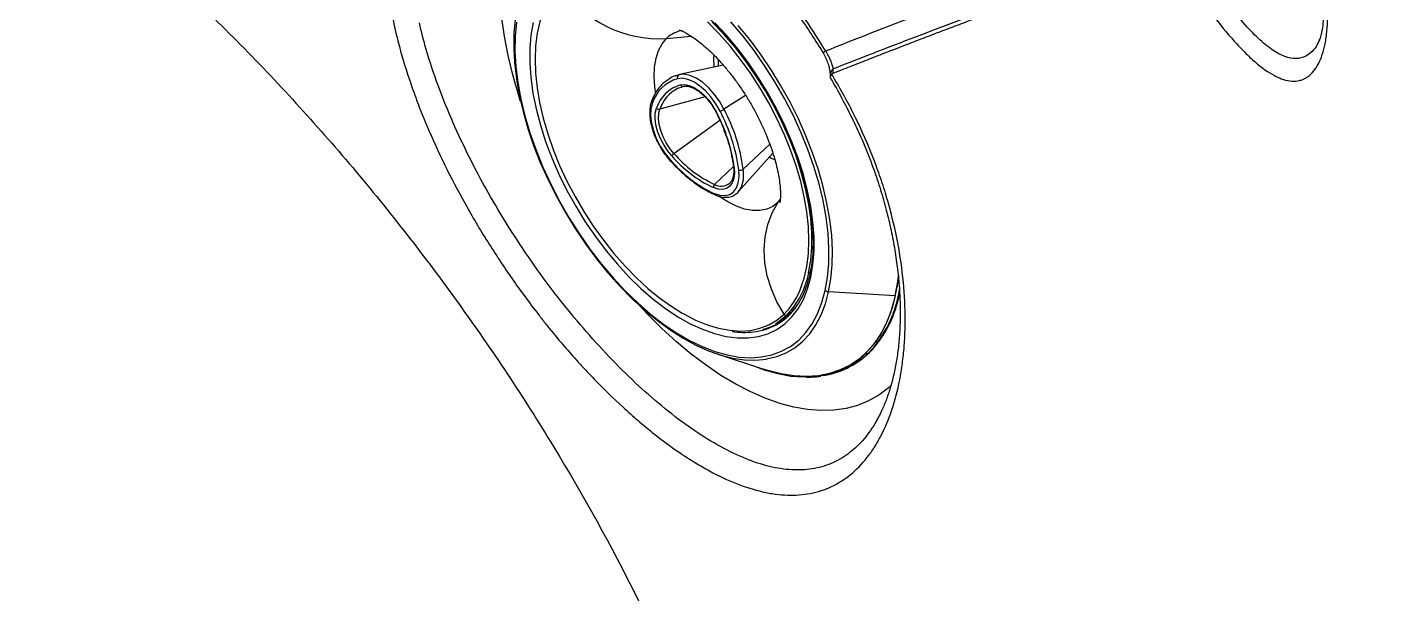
# Model space of a CAD drawing. Extents: x 398 to 508, y 623 to 782.
# Drawn here: x 488.66 to 501.19, y 711.93 to 717.1 of the extents above; entities that cross this region are included whole.
import ezdxf

# ---------------------------------------------------------------- set-up
doc = ezdxf.new("R2010")
doc.units = 0
doc.header["$MEASUREMENT"] = 0
doc.layers.add('GEOMETRY', color=2, linetype='Continuous', lineweight=25)

msp = doc.modelspace()

# ---------------------------------------------------------------- linework, layer by layer
at = {"layer": 'GEOMETRY'}
for p, q in [((494.509, 717.002), (494.733, 717.024)), ((494.65, 716.674), (494.623, 716.669)), ((495.027, 716.758), (494.627, 716.671)), ((494.862, 716.467), (494.447, 716.356)), ((495.232, 716.481), (495.034, 716.355)), ((494.576, 715.95), (494.996, 716.254)), ((495.165, 715.599), (495.482, 715.952)), ((495.454, 716.036), (495.21, 715.807)), ((495.12, 715.83), (494.948, 715.667)), ((495.091, 715.684), (495.087, 715.68)), ((495.53, 715.504), (495.548, 715.53)), ((495.53, 715.504), (495.551, 715.526)), ((495.808, 714.86), (495.822, 714.868)), ((496.601, 714.65), (495.991, 714.686)), ((495.504, 714.394), (495.541, 714.415)), ((494.973, 714.118), (495.396, 713.978)), ((496.329, 714.124), (496.329, 714.121)), ((496.365, 714.13), (496.355, 714.124)), ((496.211, 714.015), (496.221, 714.02)), ((496.437, 713.521), (496.431, 713.509))]:
    msp.add_line(p, q, dxfattribs=at)
at = {"layer": 'GEOMETRY', "flags": 128}
for points in [[(493.174, 716.427), (493.154, 716.49), (493.103, 716.669), (493.06, 716.845), (493.027, 717.019), (493.003, 717.189), (492.988, 717.355), (492.982, 717.515), (492.986, 717.669), (492.999, 717.816), (493.022, 717.955), (493.054, 718.086), (493.095, 718.208), (493.145, 718.321), (493.204, 718.424), (493.271, 718.516), (493.346, 718.597), (493.428, 718.667), (493.518, 718.725), (493.615, 718.772), (493.682, 718.795)], [(493.533, 717.487), (493.474, 717.42), (493.424, 717.342), (493.382, 717.255), (493.349, 717.157), (493.325, 717.051), (493.311, 716.936), (493.306, 716.814), (493.31, 716.692)], [(493.125, 717.176), (493.113, 717.05), (493.111, 716.917), (493.119, 716.778), (493.135, 716.633), (493.161, 716.485), (493.197, 716.333), (493.241, 716.18), (493.293, 716.024), (493.354, 715.869), (493.423, 715.715), (493.499, 715.562), (493.583, 715.412), (493.672, 715.266), (493.768, 715.124), (493.868, 714.988), (493.973, 714.859), (494.082, 714.737), (494.195, 714.623), (494.309, 714.518), (494.425, 714.423), (494.543, 714.337), (494.66, 714.263), (494.777, 714.199), (494.892, 714.147), (495.005, 714.108), (495.116, 714.08), (495.223, 714.065), (495.326, 714.062), (495.42, 714.071)], [(493.135, 717.15), (493.123, 717.022), (493.122, 716.887), (493.13, 716.745), (493.148, 716.599), (493.176, 716.448), (493.213, 716.294), (493.259, 716.139), (493.315, 715.982), (493.378, 715.825), (493.45, 715.669), (493.529, 715.515), (493.616, 715.364), (493.709, 715.218), (493.807, 715.077), (493.911, 714.942), (494.019, 714.814), (494.131, 714.695), (494.246, 714.584), (494.362, 714.482), (494.481, 714.391), (494.599, 714.311), (494.718, 714.242), (494.835, 714.185), (494.951, 714.141), (495.063, 714.109), (495.173, 714.089), (495.278, 714.083), (495.378, 714.09), (495.473, 714.109), (495.561, 714.142), (495.643, 714.187), (495.717, 714.244), (495.783, 714.313), (495.841, 714.394), (495.89, 714.485), (495.93, 714.587), (495.96, 714.698)], [(493.288, 717.148), (493.268, 717.033), (493.258, 716.91), (493.258, 716.78), (493.268, 716.644), (493.287, 716.503), (493.317, 716.358), (493.355, 716.21), (493.403, 716.061), (493.46, 715.911), (493.525, 715.761), (493.598, 715.613), (493.678, 715.468), (493.765, 715.327), (493.858, 715.191), (493.956, 715.06), (494.059, 714.937), (494.165, 714.822), (494.275, 714.716), (494.387, 714.619), (494.5, 714.533), (494.613, 714.458), (494.726, 714.394), (494.838, 714.343), (494.948, 714.304), (495.055, 714.277), (495.158, 714.264), (495.256, 714.264), (495.349, 714.277), (495.436, 714.303), (495.516, 714.342), (495.589, 714.393), (495.655, 714.456), (495.712, 714.531), (495.76, 714.617), (495.799, 714.714), (495.828, 714.82)], [(495.741, 714.73), (495.768, 714.811), (495.791, 714.918), (495.806, 715.032), (495.811, 715.154), (495.806, 715.282), (495.792, 715.416), (495.768, 715.554), (495.736, 715.695), (495.694, 715.838), (495.643, 715.983), (495.585, 716.127), (495.518, 716.27), (495.445, 716.412), (495.364, 716.549), (495.278, 716.683), (495.186, 716.811), (495.089, 716.933), (494.988, 717.048), (494.884, 717.155)], [(495.808, 714.86), (495.828, 714.973), (495.838, 715.095), (495.837, 715.224), (495.827, 715.359), (495.807, 715.498), (495.777, 715.642), (495.738, 715.789), (495.69, 715.937), (495.632, 716.085), (495.567, 716.233), (495.494, 716.379), (495.413, 716.522), (495.326, 716.66), (495.233, 716.794), (495.135, 716.921), (495.032, 717.041), (494.926, 717.152)], [(495.828, 714.82), (495.848, 714.935), (495.858, 715.058), (495.858, 715.188), (495.848, 715.324), (495.829, 715.465), (495.799, 715.61), (495.761, 715.758), (495.713, 715.907), (495.656, 716.058), (495.591, 716.207), (495.518, 716.355), (495.438, 716.5), (495.351, 716.641), (495.258, 716.778), (495.16, 716.908), (495.057, 717.031), (494.951, 717.146)], [(495.96, 714.698), (495.981, 714.818), (495.993, 714.946), (495.994, 715.082), (495.986, 715.223), (495.968, 715.369), (495.94, 715.52), (495.903, 715.674), (495.857, 715.83), (495.801, 715.987), (495.738, 716.144), (495.666, 716.3), (495.587, 716.453), (495.5, 716.604), (495.408, 716.75), (495.309, 716.891), (495.205, 717.026), (495.097, 717.154)], [(495.991, 714.686), (496.012, 714.804), (496.024, 714.931), (496.026, 715.064), (496.019, 715.203), (496.002, 715.347), (495.976, 715.496), (495.941, 715.647), (495.897, 715.801), (495.844, 715.956), (495.783, 716.111), (495.714, 716.266), (495.638, 716.419), (495.555, 716.568), (495.465, 716.715), (495.37, 716.856), (495.269, 716.992), (495.164, 717.121)], [(494.408, 716.513), (494.402, 716.56), (494.395, 716.654), (494.399, 716.741), (494.413, 716.821), (494.436, 716.892), (494.468, 716.952), (494.509, 717.002)], [(494.98, 716.802), (494.98, 716.793), (494.98, 716.748)], [(493.31, 716.692), (493.31, 716.686), (493.325, 716.552), (493.348, 716.415), (493.381, 716.273), (493.423, 716.13), (493.473, 715.986), (493.531, 715.841), (493.598, 715.698), (493.672, 715.557), (493.752, 715.419), (493.839, 715.285), (493.931, 715.157), (494.028, 715.035), (494.129, 714.92), (494.233, 714.814), (494.339, 714.716), (494.448, 714.628), (494.557, 714.55), (494.651, 714.492)], [(495.034, 716.355), (494.993, 716.428), (494.945, 716.494), (494.892, 716.553), (494.836, 716.602), (494.779, 716.639), (494.723, 716.663), (494.67, 716.674), (494.65, 716.674)], [(494.998, 716.337), (494.959, 716.405), (494.914, 716.468), (494.864, 716.524), (494.811, 716.57), (494.757, 716.605), (494.704, 716.628), (494.655, 716.638), (494.61, 716.634)], [(494.613, 716.547), (494.625, 716.552), (494.661, 716.564)], [(494.636, 716.578), (494.675, 716.581), (494.717, 716.573), (494.762, 716.553), (494.807, 716.524), (494.852, 716.485), (494.894, 716.437), (494.933, 716.384), (494.966, 716.326)], [(494.376, 716.407), (494.364, 716.355), (494.362, 716.295), (494.37, 716.229), (494.388, 716.159), (494.415, 716.088), (494.45, 716.018), (494.493, 715.953), (494.541, 715.893)], [(494.556, 715.928), (494.516, 715.979), (494.48, 716.035), (494.45, 716.094), (494.427, 716.154), (494.411, 716.213), (494.405, 716.269), (494.406, 716.32), (494.417, 716.364)], [(494.576, 715.95), (494.539, 715.997), (494.505, 716.049), (494.477, 716.104), (494.456, 716.16), (494.442, 716.215), (494.435, 716.267), (494.437, 716.315), (494.447, 716.356)], [(494.966, 716.326), (494.964, 716.326), (494.963, 716.325), (494.962, 716.325), (494.962, 716.326)], [(495.127, 715.822), (495.13, 715.769), (495.124, 715.721), (495.109, 715.681), (495.086, 715.651), (495.057, 715.631), (495.021, 715.622), (494.981, 715.624), (494.937, 715.638)], [(494.946, 715.584), (494.997, 715.568), (495.045, 715.565), (495.087, 715.576), (495.121, 715.599), (495.148, 715.635), (495.165, 715.682), (495.172, 715.738), (495.17, 715.802)], [(495.499, 715.891), (495.462, 715.909), (495.45, 715.916)], [(495.53, 715.504), (495.482, 715.466), (495.425, 715.441), (495.363, 715.428), (495.295, 715.429), (495.222, 715.442), (495.147, 715.469), (495.069, 715.507), (494.991, 715.558), (494.99, 715.558)], [(495.165, 715.599), (495.187, 715.631), (495.189, 715.635)], [(495.583, 714.482), (495.518, 714.594), (495.467, 714.711), (495.43, 714.831), (495.408, 714.952), (495.402, 715.072), (495.411, 715.189), (495.436, 715.302), (495.476, 715.407), (495.53, 715.504)], [(496.329, 714.121), (496.399, 714.199), (496.461, 714.287), (496.515, 714.387), (496.559, 714.497), (496.594, 714.616), (496.62, 714.744), (496.631, 714.833)], [(496.601, 714.65), (496.624, 714.78), (496.631, 714.833)], [(495.42, 714.071), (495.423, 714.072), (495.516, 714.094), (495.602, 714.128), (495.681, 714.175), (495.753, 714.233), (495.818, 714.303), (495.874, 714.384), (495.922, 714.475), (495.961, 714.576), (495.991, 714.686)], [(496.565, 713.829), (496.536, 713.804), (496.45, 713.74), (496.356, 713.688), (496.256, 713.647), (496.15, 713.619), (496.038, 713.604), (495.921, 713.601), (495.799, 713.61), (495.673, 713.632), (495.544, 713.666), (495.412, 713.712), (495.278, 713.771), (495.143, 713.84), (495.006, 713.922), (494.87, 714.014), (494.734, 714.116), (494.599, 714.229), (494.465, 714.351), (494.334, 714.482), (494.26, 714.562)], [(496.601, 714.65), (496.568, 714.529), (496.526, 714.417), (496.475, 714.315), (496.416, 714.223), (496.348, 714.143), (496.272, 714.074), (496.188, 714.016), (496.097, 713.971), (496, 713.939), (495.897, 713.919), (495.788, 713.911), (495.674, 713.917), (495.556, 713.935), (495.434, 713.966), (495.396, 713.978)], [(494.651, 714.492), (494.666, 714.483), (494.774, 714.428), (494.881, 714.384), (494.985, 714.353), (495.086, 714.334), (495.183, 714.327), (495.275, 714.333), (495.362, 714.352), (495.443, 714.383), (495.517, 714.426), (495.583, 714.482)], [(495.504, 714.394), (495.54, 714.417), (495.609, 714.474)], [(495.289, 714.014), (495.402, 713.972), (495.525, 713.938), (495.644, 713.916), (495.759, 713.908), (495.869, 713.912), (495.974, 713.929), (496.073, 713.958), (496.166, 714), (496.251, 714.054), (496.329, 714.121)], [(496.221, 714.02), (496.286, 714.064), (496.365, 714.13)]]:
    msp.add_lwpolyline(points, dxfattribs=at)
at = {"layer": 'GEOMETRY'}
for centre, radius, start, end in [((494.446, 718.099), 1.1, 213.8702, 273.2673), ((494.696, 716.809), 0.269, 99.4751, 134.1532), ((495.574, 716.795), 0.635, 175.1129, 185.02), ((496.047, 716.74), 0.168, 119.4167, 129.3447), ((494.631, 716.646), 0.0247, 109.6267, 210.6272), ((496.097, 716.658), 0.0925, 133.5453, 178.8774), ((494.701, 716.307), 0.339, 105.5228, 162.8148), ((494.722, 716.27), 0.319, 105.5228, 162.8148), ((494.75, 716.26), 0.317, 115.5184, 162.5614), ((494.658, 716.586), 0.0227, 201.6756, 278.3336), ((494.389, 716.421), 0.0189, 162.5209, 227.9356), ((494.44, 716.386), 0.0315, 224.011, 283.2889), ((493.598, 715.611), 1.544, 7.8752, 27.6059), ((494.919, 716.542), 0.219, 291.23, 301.8128), ((493.544, 715.577), 1.641, 7.8752, 27.6059), ((493.546, 715.577), 1.68, 7.8752, 27.6059), ((494.613, 715.897), 0.0645, 124.4068, 151.0587), ((495.428, 716.676), 1.148, 220.6182, 244.7006), ((495.426, 716.679), 1.119, 220.6182, 244.7006), ((494.545, 715.89), 0.00577, 143.8641, 209.5816), ((495.467, 716.687), 1.22, 220.6182, 244.7006), ((495.131, 715.832), 0.0103, 190.7885, 250.7352), ((495.185, 715.839), 0.0405, 247.7486, 307.857), ((494.906, 715.756), 0.308, 336.677, 9.5055), ((494.972, 715.642), 0.0349, 133.7678, 186.6746), ((495.008, 715.772), 0.121, 239.7966, 310.4294), ((494.961, 715.585), 0.0155, 184.542, 243.3746), ((495.062, 715.001), 0.76, 316.0553, 349.2932), ((495.845, 714.841), 0.027, 170.8364, 231.1624), ((495.091, 714.968), 0.692, 315.3168, 339.9034), ((495.994, 714.737), 0.0508, 228.7568, 267.1562), ((495.569, 714.868), 1.082, 316.5655, 351.5176), ((495.59, 714.867), 1.069, 316.4568, 350.0382), ((495.26, 714.893), 0.554, 300.3853, 320.9498), ((495.243, 714.874), 0.558, 276.1934, 321.5434), ((495.601, 714.492), 0.0199, 209.9995, 294.7911), ((495.221, 715.051), 0.736, 261.2992, 276.3546), ((495.269, 714.885), 0.554, 282.3894, 298.6863), ((495.832, 714.664), 0.751, 277.6802, 314.0929), ((496.337, 714.156), 0.0359, 257.1478, 299.075)]:
    msp.add_arc(centre, radius, start, end, dxfattribs=at)
for points, knots in [([(480.309, 722.399), (480.403, 722.384), (480.742, 722.326), (481.141, 722.248), (481.508, 722.165), (481.66, 722.129), (481.782, 722.099), (481.904, 722.069), (482.238, 721.982), (482.782, 721.825), (483.501, 721.581), (484.447, 721.214), (485.605, 720.675), (486.722, 720.036), (487.586, 719.471), (488.219, 719.022), (488.837, 718.548), (489.638, 717.885), (490.593, 716.994), (491.477, 716.028), (492.137, 715.213), (492.609, 714.584), (493.057, 713.937), (493.621, 713.052), (494.256, 711.906), (494.894, 710.475), (495.272, 709.369), (495.481, 708.623), (495.552, 708.341), (495.597, 708.153), (495.619, 708.059), (495.641, 707.965), (495.668, 707.84), (495.702, 707.682), (495.77, 707.34), (495.818, 707.06), (495.851, 706.843)], [0.0193634, 0.0193634, 0.0193634, 0.0193634, 0.03125, 0.0625, 0.0703125, 0.078125, 0.0820312, 0.0859375, 0.09375, 0.125, 0.15625, 0.1875, 0.25, 0.3125, 0.34375, 0.375, 0.40625, 0.4375, 0.5, 0.5625, 0.59375, 0.625, 0.65625, 0.6875, 0.75, 0.8125, 0.875, 0.890625, 0.90625, 0.9101562, 0.9140625, 0.9179688, 0.921875, 0.9296875, 0.9375, 0.9643423, 0.9643423, 0.9643423, 0.9643423]), ([(495.964, 716.886), (495.848, 717.08), (495.721, 717.263), (495.517, 717.522), (495.447, 717.606), (495.339, 717.728), (495.302, 717.768), (495.227, 717.847), (495.19, 717.885), (495.076, 717.998), (495, 718.069), (494.845, 718.204), (494.766, 718.268), (494.608, 718.388), (494.528, 718.444), (494.428, 718.51), (494.407, 718.522), (494.367, 718.547), (494.347, 718.56), (494.287, 718.595), (494.247, 718.618), (494.128, 718.683), (494.05, 718.721), (493.894, 718.789), (493.817, 718.818), (493.703, 718.856), (493.665, 718.867), (493.59, 718.887), (493.553, 718.895), (493.444, 718.918), (493.373, 718.928), (493.237, 718.938), (493.171, 718.938), (493.076, 718.931), (493.045, 718.927), (492.984, 718.917), (492.955, 718.911), (492.868, 718.889), (492.813, 718.869), (492.736, 718.833), (492.712, 718.819), (492.676, 718.797), (492.664, 718.79), (492.647, 718.778), (492.639, 718.772), (492.629, 718.765), (492.625, 718.761), (492.622, 718.759), (492.62, 718.758), (492.619, 718.757)], [0, 0, 0, 0, 0.125, 0.125, 0.1875, 0.1875, 0.21875, 0.21875, 0.25, 0.25, 0.3125, 0.3125, 0.375, 0.375, 0.4375, 0.4375, 0.453125, 0.453125, 0.46875, 0.46875, 0.5, 0.5, 0.5625, 0.5625, 0.625, 0.625, 0.65625, 0.65625, 0.6875, 0.6875, 0.75, 0.75, 0.8125, 0.8125, 0.84375, 0.84375, 0.875, 0.875, 0.9375, 0.9375, 0.96875, 0.96875, 0.984375, 0.984375, 0.992188, 0.996094, 0.998047, 0.998047, 1, 1, 1, 1]), ([(499.098, 717.812), (499.114, 717.786), (499.13, 717.76), (499.163, 717.708), (499.18, 717.682), (499.23, 717.604), (499.263, 717.554), (499.363, 717.406), (499.43, 717.312), (499.567, 717.133), (499.633, 717.052), (499.732, 716.942), (499.764, 716.908), (499.812, 716.859), (499.829, 716.844), (499.86, 716.814), (499.876, 716.8), (499.953, 716.734), (500.012, 716.692), (500.083, 716.655), (500.097, 716.648), (500.124, 716.636), (500.137, 716.631), (500.177, 716.619), (500.202, 716.614), (500.251, 716.611), (500.274, 716.612), (500.307, 716.62), (500.318, 716.623), (500.339, 716.632), (500.359, 716.642), (500.378, 716.655), (500.397, 716.671), (500.405, 716.679), (500.431, 716.706), (500.446, 716.728), (500.488, 716.8), (500.51, 716.859), (500.53, 716.946), (500.534, 716.964), (500.54, 717.001), (500.543, 717.02), (500.55, 717.079), (500.552, 717.121), (500.555, 717.207), (500.554, 717.252), (500.55, 717.322), (500.548, 717.346), (500.544, 717.395), (500.541, 717.42), (500.525, 717.544), (500.505, 717.647), (500.47, 717.781), (500.462, 717.808), (500.446, 717.863), (500.437, 717.89), (500.41, 717.972), (500.39, 718.027), (500.346, 718.136), (500.322, 718.191), (500.282, 718.272), (500.269, 718.299), (500.241, 718.354), (500.226, 718.381), (500.151, 718.515), (500.085, 718.618), (499.995, 718.741), (499.977, 718.765), (499.94, 718.812), (499.92, 718.836), (499.862, 718.906), (499.823, 718.95), (499.782, 718.993)], [0, 0, 0, 0, 0.015625, 0.015625, 0.03125, 0.03125, 0.0625, 0.0625, 0.125, 0.125, 0.1875, 0.1875, 0.21875, 0.21875, 0.234375, 0.234375, 0.25, 0.25, 0.3125, 0.3125, 0.328125, 0.328125, 0.34375, 0.34375, 0.375, 0.375, 0.40625, 0.40625, 0.421875, 0.421875, 0.4375, 0.453125, 0.453125, 0.46875, 0.46875, 0.5, 0.5, 0.5625, 0.5625, 0.578125, 0.578125, 0.59375, 0.59375, 0.625, 0.625, 0.65625, 0.65625, 0.671875, 0.671875, 0.6875, 0.6875, 0.75, 0.75, 0.765625, 0.765625, 0.78125, 0.78125, 0.8125, 0.8125, 0.84375, 0.84375, 0.859375, 0.859375, 0.875, 0.875, 0.9375, 0.9375, 0.953125, 0.953125, 0.96875, 0.96875, 1, 1, 1, 1]), ([(499.798, 718.949), (499.798, 718.948), (499.828, 718.917), (499.885, 718.851), (499.968, 718.749), (500.046, 718.642), (500.12, 718.529), (500.19, 718.412), (500.254, 718.292), (500.311, 718.173), (500.36, 718.053), (500.402, 717.934), (500.438, 717.815), (500.468, 717.696), (500.491, 717.58), (500.507, 717.467), (500.516, 717.361), (500.519, 717.264), (500.516, 717.177), (500.508, 717.102), (500.496, 717.041), (500.482, 716.994), (500.47, 716.966), (500.465, 716.957), (500.464, 716.955)], [0, 0, 0, 0, 0.0008583, 0.0501619, 0.09842, 0.1471015, 0.1965083, 0.2462801, 0.2959592, 0.3450625, 0.3934943, 0.4421713, 0.4920119, 0.5428402, 0.5944135, 0.6463934, 0.6982987, 0.749569, 0.7997287, 0.8483477, 0.895087, 0.9397539, 0.9823806, 1, 1, 1, 1]), ([(493.355, 718.834), (493.37, 718.835), (493.416, 718.835), (493.502, 718.827), (493.612, 718.81), (493.729, 718.783), (493.85, 718.745), (493.975, 718.698), (494.105, 718.641), (494.237, 718.575), (494.371, 718.498), (494.506, 718.412), (494.643, 718.317), (494.78, 718.212), (494.918, 718.097), (495.056, 717.973), (495.191, 717.841), (495.324, 717.701), (495.452, 717.555), (495.575, 717.403), (495.694, 717.246), (495.807, 717.081), (495.889, 716.955), (495.932, 716.883), (495.94, 716.87)], [0, 0, 0, 0, 0.021728, 0.068735, 0.115669, 0.162657, 0.209795, 0.25712, 0.304623, 0.352268, 0.399973, 0.447414, 0.495254, 0.543759, 0.592795, 0.642206, 0.691818, 0.741428, 0.790808, 0.839796, 0.888749, 0.938386, 0.988044, 1, 1, 1, 1]), ([(496.033, 716.725), (496.308, 716.834), (496.579, 716.938), (497.109, 717.14), (497.369, 717.236), (497.752, 717.376), (497.879, 717.421), (498.129, 717.51), (498.253, 717.554), (498.622, 717.683), (498.862, 717.765), (499.099, 717.843)], [0, 0, 0, 0, 0.25, 0.25, 0.5, 0.5, 0.625, 0.625, 0.75, 0.75, 1, 1, 1, 1]), ([(496.033, 716.685), (496.059, 716.695), (496.112, 716.716), (496.19, 716.747), (496.268, 716.777), (496.346, 716.808), (496.423, 716.838), (496.5, 716.868), (496.578, 716.898), (496.655, 716.928), (496.731, 716.957), (496.808, 716.987), (496.884, 717.016), (496.96, 717.045), (497.036, 717.074), (497.112, 717.102), (497.187, 717.131), (497.327, 717.183), (497.539, 717.262), (497.831, 717.369), (498.147, 717.484), (498.467, 717.597), (498.772, 717.703), (498.975, 717.773), (499.076, 717.807), (499.087, 717.811)], [0, 0, 0, 0, 0.023853, 0.047731, 0.071633, 0.09556, 0.11951, 0.143485, 0.167482, 0.191502, 0.215545, 0.239609, 0.263695, 0.287802, 0.311929, 0.336075, 0.360241, 0.384426, 0.470704, 0.566574, 0.671994, 0.78691, 0.892508, 0.988154, 1, 1, 1, 1]), ([(500.479, 716.99), (500.474, 716.977), (500.456, 716.933), (500.408, 716.874), (500.336, 716.823), (500.242, 716.812), (500.136, 716.842), (500.017, 716.915), (499.886, 717.031), (499.747, 717.184), (499.602, 717.369), (499.457, 717.576), (499.353, 717.736), (499.298, 717.824), (499.291, 717.836)], [0, 0, 0, 0, 0.030318, 0.101805, 0.195483, 0.287325, 0.379172, 0.476927, 0.574719, 0.676504, 0.778326, 0.880782, 0.983251, 1, 1, 1, 1]), ([(493.861, 717.677), (493.871, 717.679), (493.909, 717.685), (493.98, 717.683), (494.072, 717.673), (494.167, 717.65), (494.266, 717.618), (494.367, 717.574), (494.469, 717.52), (494.572, 717.456), (494.675, 717.382), (494.778, 717.299), (494.88, 717.208), (494.979, 717.108), (495.076, 717), (495.17, 716.886), (495.26, 716.767), (495.345, 716.641), (495.425, 716.512), (495.5, 716.379), (495.568, 716.243), (495.63, 716.106), (495.685, 715.968), (495.732, 715.831), (495.772, 715.694), (495.804, 715.56), (495.827, 715.429), (495.843, 715.301), (495.849, 715.179), (495.848, 715.062), (495.839, 714.949), (495.825, 714.88), (495.818, 714.845)], [0, 0, 0, 0, 0.013116, 0.04757, 0.081801, 0.115868, 0.149836, 0.183752, 0.21765, 0.251548, 0.285456, 0.319381, 0.353325, 0.387287, 0.421267, 0.45526, 0.489265, 0.523279, 0.557297, 0.591318, 0.625337, 0.659352, 0.693358, 0.727353, 0.761334, 0.795297, 0.829239, 0.863159, 0.897054, 0.930926, 0.964781, 1, 1, 1, 1]), ([(497.227, 717.377), (497.023, 717.3), (496.816, 717.221), (496.395, 717.057), (496.181, 716.973), (495.964, 716.886)], [0, 0, 0, 0, 0.5, 0.5, 1, 1, 1, 1]), ([(491.999, 717.213), (492.02, 717.106), (492.046, 716.997), (492.107, 716.775), (492.143, 716.662), (492.204, 716.49), (492.225, 716.432), (492.259, 716.344), (492.271, 716.315), (492.295, 716.256), (492.307, 716.226), (492.37, 716.08), (492.423, 715.962), (492.539, 715.727), (492.6, 715.61), (492.699, 715.434), (492.732, 715.375), (492.802, 715.257), (492.837, 715.199), (492.945, 715.027), (493.02, 714.914), (493.174, 714.693), (493.254, 714.585), (493.357, 714.452), (493.377, 714.426), (493.419, 714.373), (493.44, 714.347), (493.504, 714.27), (493.546, 714.219), (493.674, 714.071), (493.761, 713.977), (493.935, 713.797), (494.023, 713.711), (494.156, 713.589), (494.201, 713.549), (494.29, 713.473), (494.334, 713.436), (494.467, 713.33), (494.555, 713.265), (494.686, 713.177), (494.73, 713.149), (494.816, 713.096), (494.859, 713.072), (494.985, 713.003), (495.068, 712.964), (495.23, 712.901), (495.31, 712.876), (495.407, 712.853), (495.427, 712.849), (495.465, 712.842), (495.484, 712.839), (495.541, 712.832), (495.578, 712.829), (495.687, 712.825), (495.757, 712.83), (495.891, 712.856), (495.955, 712.876), (496.079, 712.934), (496.137, 712.971), (496.245, 713.059), (496.295, 713.111), (496.365, 713.199), (496.387, 713.23), (496.43, 713.297), (496.45, 713.332), (496.507, 713.442), (496.541, 713.522), (496.598, 713.693), (496.622, 713.784), (496.646, 713.905), (496.65, 713.93), (496.658, 713.98), (496.662, 714.005), (496.672, 714.082), (496.678, 714.134), (496.69, 714.293), (496.693, 714.402), (496.687, 714.628), (496.679, 714.744), (496.651, 714.982), (496.631, 715.102), (496.579, 715.345), (496.548, 715.466), (496.492, 715.65), (496.471, 715.711), (496.439, 715.803), (496.428, 715.834), (496.404, 715.896), (496.392, 715.927), (496.331, 716.08), (496.276, 716.201), (496.155, 716.44), (496.09, 716.558), (496.019, 716.675)], [0, 0, 0, 0, 0.03125, 0.03125, 0.0625, 0.0625, 0.078125, 0.078125, 0.085938, 0.085938, 0.09375, 0.09375, 0.125, 0.125, 0.15625, 0.15625, 0.171875, 0.171875, 0.1875, 0.1875, 0.21875, 0.21875, 0.25, 0.25, 0.257812, 0.257812, 0.265625, 0.265625, 0.28125, 0.28125, 0.3125, 0.3125, 0.34375, 0.34375, 0.359375, 0.359375, 0.375, 0.375, 0.40625, 0.40625, 0.421875, 0.421875, 0.4375, 0.4375, 0.46875, 0.46875, 0.5, 0.5, 0.507813, 0.507813, 0.515625, 0.515625, 0.53125, 0.53125, 0.5625, 0.5625, 0.59375, 0.59375, 0.625, 0.625, 0.65625, 0.65625, 0.671875, 0.671875, 0.6875, 0.6875, 0.71875, 0.71875, 0.75, 0.75, 0.757813, 0.757813, 0.765625, 0.765625, 0.78125, 0.78125, 0.8125, 0.8125, 0.84375, 0.84375, 0.875, 0.875, 0.90625, 0.90625, 0.921875, 0.921875, 0.929688, 0.929688, 0.9375, 0.9375, 0.96875, 0.96875, 1, 1, 1, 1]), ([(496.427, 713.5), (496.391, 713.445), (496.319, 713.334), (496.186, 713.21), (496.035, 713.117), (495.865, 713.064), (495.678, 713.051), (495.476, 713.077), (495.26, 713.144), (495.032, 713.249), (494.797, 713.39), (494.556, 713.564), (494.314, 713.767), (494.073, 713.997), (493.835, 714.249), (493.603, 714.522), (493.378, 714.813), (493.166, 715.119), (492.967, 715.434), (492.786, 715.754), (492.625, 716.075), (492.493, 716.376), (492.389, 716.652), (492.307, 716.903), (492.267, 717.064), (492.248, 717.144)], [0, 0, 0, 0, 0.041247, 0.083545, 0.125698, 0.16979, 0.214044, 0.25815, 0.303605, 0.349218, 0.394681, 0.440057, 0.485434, 0.53021, 0.575127, 0.619902, 0.664964, 0.710171, 0.755234, 0.800093, 0.845093, 0.889953, 0.92661, 0.963344, 1, 1, 1, 1]), ([(494.624, 717.08), (494.624, 717.08), (494.624, 717.08), (494.637, 717.076), (494.66, 717.066), (494.693, 717.049), (494.734, 717.024), (494.782, 716.99), (494.836, 716.948), (494.894, 716.897), (494.956, 716.837), (495.02, 716.768), (495.084, 716.691), (495.148, 716.608), (495.21, 716.519), (495.268, 716.425), (495.323, 716.328), (495.373, 716.229), (495.417, 716.131), (495.455, 716.034), (495.486, 715.941), (495.511, 715.853), (495.529, 715.772), (495.542, 715.699), (495.548, 715.636), (495.551, 715.584), (495.55, 715.543), (495.547, 715.516), (495.544, 715.501), (495.544, 715.5), (495.544, 715.5)], [0, 0, 0, 0, 0.023202, 0.056761, 0.089992, 0.12336, 0.157093, 0.191439, 0.226538, 0.262447, 0.299156, 0.336606, 0.374705, 0.413339, 0.452381, 0.491699, 0.531156, 0.570602, 0.609869, 0.648826, 0.68735, 0.725329, 0.762672, 0.799318, 0.835255, 0.870534, 0.905292, 0.939771, 0.974335, 1, 1, 1, 1]), ([(495.94, 716.87), (495.945, 716.862), (495.959, 716.839), (495.977, 716.798), (495.993, 716.749), (496.002, 716.705), (496.005, 716.675), (496.004, 716.662), (496.004, 716.66)], [0, 0, 0, 0, 0.105906, 0.314503, 0.529435, 0.748246, 0.958547, 1, 1, 1, 1]), ([(496.033, 716.725), (496.031, 716.736), (496.028, 716.748), (496.02, 716.773), (496.016, 716.787), (496.004, 716.814), (495.998, 716.829), (495.986, 716.85), (495.982, 716.857), (495.974, 716.872), (495.969, 716.879), (495.964, 716.886)], [0, 0, 0, 0, 0.25, 0.25, 0.5, 0.5, 0.75, 0.75, 0.875, 0.875, 1, 1, 1, 1]), ([(494.622, 716.669), (494.611, 716.666), (494.579, 716.657), (494.542, 716.641), (494.52, 716.623), (494.514, 716.619)], [0, 0, 0, 0, 0.294615, 0.835597, 1, 1, 1, 1]), ([(496.019, 716.675), (496.012, 716.668), (496.007, 716.661), (496.005, 716.652), (496.004, 716.649), (496.005, 716.643), (496.006, 716.641), (496.007, 716.638)], [0, 0, 0, 0, 0.5, 0.5, 0.75, 0.75, 1, 1, 1, 1]), ([(494.514, 716.619), (494.502, 716.611), (494.472, 716.59), (494.433, 716.545), (494.397, 716.49), (494.379, 716.447), (494.371, 716.427)], [0, 0, 0, 0, 0.192622, 0.469706, 0.748205, 1, 1, 1, 1]), ([(494.661, 716.564), (494.666, 716.565), (494.681, 716.568), (494.711, 716.565), (494.751, 716.552), (494.793, 716.528), (494.836, 716.494), (494.867, 716.464), (494.883, 716.444), (494.886, 716.44)], [0, 0, 0, 0, 0.087799, 0.269777, 0.44412, 0.615419, 0.786527, 0.958268, 1, 1, 1, 1]), ([(496.004, 716.66), (496.004, 716.656), (496.004, 716.652), (496.004, 716.649), (496.004, 716.648)], [0, 0, 0, 0, 0.887823, 1, 1, 1, 1]), ([(496.008, 716.639), (496.009, 716.638), (496.045, 716.578), (496.111, 716.458), (496.204, 716.28), (496.288, 716.099), (496.363, 715.917), (496.43, 715.734), (496.488, 715.549), (496.537, 715.364), (496.577, 715.18), (496.608, 715.001), (496.63, 714.826), (496.643, 714.657), (496.647, 714.495), (496.643, 714.341), (496.632, 714.196), (496.613, 714.058), (496.587, 713.927), (496.555, 713.805), (496.517, 713.692), (496.474, 713.59), (496.442, 713.531), (496.427, 713.502)], [0, 0, 0, 0, 0.0012527, 0.0523678, 0.1034884, 0.1544585, 0.2049949, 0.2561985, 0.3077443, 0.3594569, 0.4111165, 0.4625065, 0.5134544, 0.5638104, 0.6134552, 0.662342, 0.7106128, 0.758918, 0.8074907, 0.8561571, 0.904704, 0.9529804, 1, 1, 1, 1]), ([(494.371, 716.427), (494.368, 716.418), (494.36, 716.393), (494.354, 716.347), (494.355, 716.287), (494.365, 716.222), (494.383, 716.156), (494.407, 716.092), (494.428, 716.052), (494.438, 716.033)], [0, 0, 0, 0, 0.083944, 0.239767, 0.396895, 0.554467, 0.711705, 0.868576, 1, 1, 1, 1]), ([(494.886, 716.44), (494.896, 716.428), (494.919, 716.4), (494.944, 716.36), (494.958, 716.333), (494.962, 716.326)], [0, 0, 0, 0, 0.34677, 0.805458, 1, 1, 1, 1]), ([(494.962, 716.326), (494.97, 716.308), (494.995, 716.259), (495.021, 716.201), (495.035, 716.161), (495.037, 716.153)], [0, 0, 0, 0, 0.300626, 0.873669, 1, 1, 1, 1]), ([(495.037, 716.153), (495.047, 716.128), (495.069, 716.069), (495.094, 715.978), (495.112, 715.896), (495.118, 715.848), (495.12, 715.83)], [0, 0, 0, 0, 0.233352, 0.532491, 0.831347, 1, 1, 1, 1]), ([(494.438, 716.033), (494.44, 716.03), (494.452, 716.004), (494.482, 715.96), (494.515, 715.915), (494.536, 715.892), (494.54, 715.887)], [0, 0, 0, 0, 0.065306, 0.4709, 0.876737, 1, 1, 1, 1]), ([(494.54, 715.887), (494.553, 715.873), (494.591, 715.831), (494.656, 715.769), (494.735, 715.702), (494.815, 715.645), (494.889, 715.602), (494.935, 715.581), (494.954, 715.572)], [0, 0, 0, 0, 0.099817, 0.289532, 0.479453, 0.669564, 0.859884, 1, 1, 1, 1]), ([(495.123, 715.803), (495.123, 715.787), (495.122, 715.756), (495.113, 715.718), (495.101, 715.693), (495.09, 715.684), (495.087, 715.681)], [0, 0, 0, 0, 0.284476, 0.572596, 0.861206, 1, 1, 1, 1]), ([(495.12, 715.83), (495.122, 715.821), (495.123, 715.811), (495.123, 715.803), (495.123, 715.803)], [0, 0, 0, 0, 0.969182, 1, 1, 1, 1]), ([(494.954, 715.572), (494.963, 715.568), (494.99, 715.557), (495.032, 715.549), (495.08, 715.55), (495.122, 715.564), (495.157, 715.589), (495.18, 715.615), (495.188, 715.634), (495.19, 715.639)], [0, 0, 0, 0, 0.092954, 0.269269, 0.444055, 0.613943, 0.778817, 0.942273, 1, 1, 1, 1]), ([(495.818, 714.845), (495.814, 714.828), (495.802, 714.778), (495.777, 714.702), (495.739, 714.62), (495.703, 714.56), (495.678, 714.53), (495.671, 714.522)], [0, 0, 0, 0, 0.132733, 0.385895, 0.639415, 0.893814, 1, 1, 1, 1]), ([(495.784, 713.907), (495.789, 713.907), (495.83, 713.905), (495.877, 713.908), (495.916, 713.915), (495.921, 713.916)], [0, 0, 0, 0, 0.107991, 0.870217, 1, 1, 1, 1]), ([(496.431, 713.509), (496.431, 713.507), (496.429, 713.504), (496.427, 713.501), (496.427, 713.5)], [0, 0, 0, 0, 0.543666, 1, 1, 1, 1]), ([(502.398, 712.076), (502.386, 712.064), (502.364, 712.042), (502.33, 712.007), (502.296, 711.973), (502.262, 711.938), (502.228, 711.904), (502.194, 711.869), (502.16, 711.835), (502.126, 711.801), (502.081, 711.756), (502.026, 711.701), (501.96, 711.636), (501.894, 711.572), (501.827, 711.508), (501.761, 711.444), (501.694, 711.382), (501.627, 711.32), (501.56, 711.259), (501.493, 711.199), (501.425, 711.14), (501.358, 711.082), (501.29, 711.025), (501.222, 710.969), (501.176, 710.933), (501.154, 710.916)], [0, 0, 0, 0, 0.027784, 0.055569, 0.083354, 0.111139, 0.138925, 0.16671, 0.194495, 0.22228, 0.250064, 0.303648, 0.357229, 0.410807, 0.464383, 0.517956, 0.571527, 0.625094, 0.678658, 0.732218, 0.785775, 0.839329, 0.892884, 0.94644, 1, 1, 1, 1])]:
    msp.add_open_spline(points, degree=3, knots=knots, dxfattribs=at)
for points in [[(496.019, 716.675), (496.023, 716.679), (496.028, 716.683), (496.033, 716.685)], [(496.033, 716.685), (496.033, 716.698), (496.033, 716.711), (496.033, 716.725)]]:
    msp.add_open_spline(points, degree=3, dxfattribs=at)

doc.saveas('drawing.dxf')
